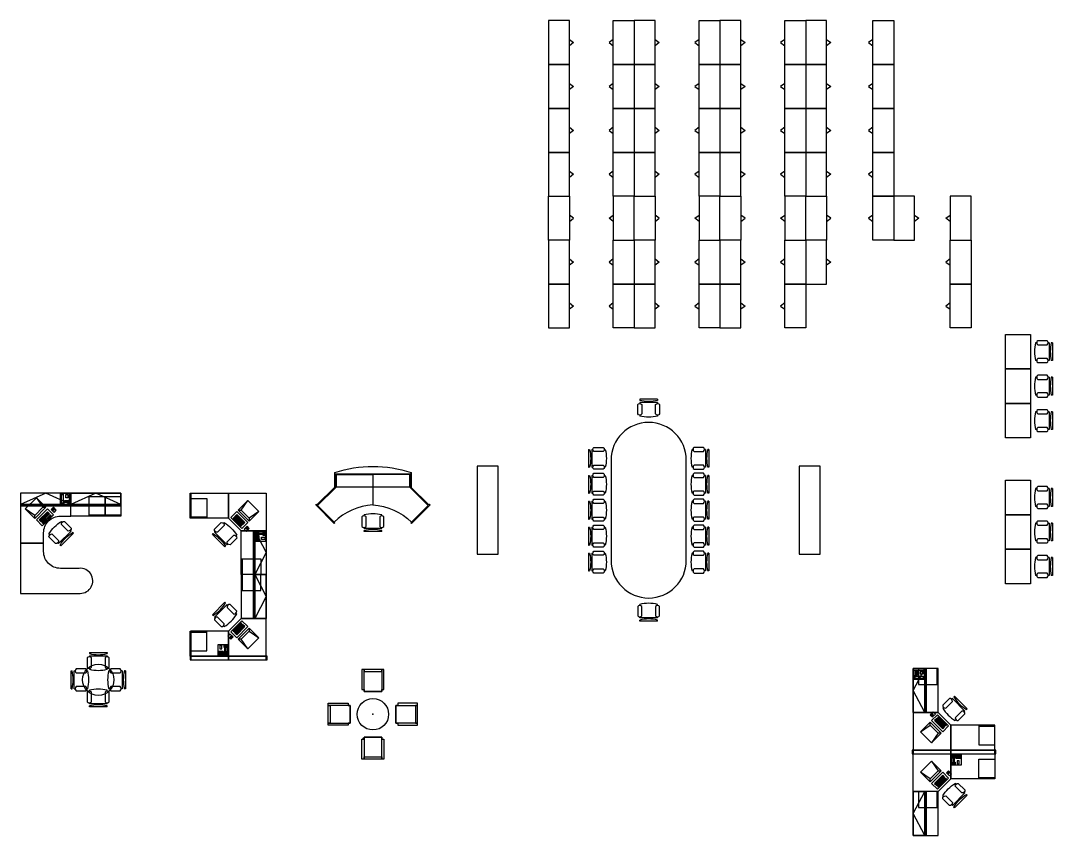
# Model space of a CAD drawing. Header units: inches. Extents: x 134 to 3030, y 231 to 1533.
# Drawn here: x 1359 to 2346, y 231 to 1010 of the extents above; entities that cross this region are included whole.
import ezdxf

# ---------------------------------------------------------------- set-up
doc = ezdxf.new("R2010")
doc.units = ezdxf.units.IN
doc.header["$LTSCALE"] = 96
doc.header["$MEASUREMENT"] = 0
doc.layers.get('0').update_dxf_attribs({"linetype": 'CONTINUOUS'})
for name, color, linetype, lineweight in [('A-FURN-3-WKSF', 200, 'CONTINUOUS', 25), ('A-FURN-P-FILE', 5, 'CONTINUOUS', 25), ('A-FURN-P-FREE', 200, 'CONTINUOUS', 25), ('A-FURN-P-FREE2', 200, 'CONTINUOUS', 25), ('A-FURN-P-PEDS', 5, 'CONTINUOUS', 25), ('A-FURN-P-PHWL-46', 1, 'CONTINUOUS', 25), ('A-FURN-P-SEAT', 4, 'CONTINUOUS', 25), ('A-FURN-P-STOR', 7, 'CONTINUOUS', 25), ('A-FURN-P-WKSF', 200, 'CONTINUOUS', 25), ('A-FURN-P-WKSF2', 200, 'CONTINUOUS', 25), ('COMPUTER-P3', 2, 'CONTINUOUS', 25), ('TELEPHONE-ST12', 3, 'CONTINUOUS', 25)]:
    doc.layers.add(name, color=color, linetype=linetype, lineweight=lineweight)
doc.styles.add('ATTR', font='romans.shx', dxfattribs={"width": 0.8, "height": 2.52})

# ---------------------------------------------------------------- blocks, each defined once
blk = doc.blocks.new('http...pointasearch.autodesk.com.GeneralSymbolsCatalog.idropxml.DESK_CHAIR.xml.DESK_CHAIR')
at = {"linetype": 'Continuous'}
for p, q in [((-8.5, 0), (-8.5, -1)), ((-8.5, 0), (8.5, 0)), ((8.5, 0), (8.5, -1)), ((-10.5, -5), (-10.5, -14)), ((-8.5, -3), (-8.5, -4)), ((-8.5, -3), (8.5, -3)), ((-6.5, -14), (-6.5, -5)), ((-2, -3), (-2, -1.9355)), ((2, -1.9576), (2, -3)), ((6.5, -5), (6.5, -14)), ((8.5, -3), (8.5, -4)), ((10.5, -14), (10.5, -5)), ((-8.5, -15), (-8.5, -16)), ((8.5, -15), (8.5, -16))]:
    blk.add_line(p, q, dxfattribs=at)
for centre, radius, start, end in [((-8.5, -6.5), 2.5, 36.8699, 143.1301), ((0, 34.625), 36.625, 256.5803, 283.4197), ((8.5, -6.5), 2.5, 36.8699, 143.1301), ((-8.5, -12.5), 2.5, 216.8699, 323.1301), ((0, 19.625), 36.625, 256.5803, 283.4197), ((8.5, -12.5), 2.5, 216.8699, 323.1301)]:
    blk.add_arc(centre, radius, start, end, dxfattribs=at)
at = {"style": 'ATTR', "width": 0.8, "flags": 9}
blk.add_attdef('ESTCODE', (0, 0), '', height=0.0042, dxfattribs=at)
blk = doc.blocks.new('http...pointasearch.autodesk.com.GeneralSymbolsCatalog.idropxml.COMPUTER_TERMINAL.xml.COMPUTER_TERMINAL')
for p, q in [((0, -13), (0, 0)), ((2, -11), (0, 0)), ((0, 0), (15, 0)), ((15, 0), (13, -11)), ((15, 0), (15, -13)), ((0, -13), (2, -11)), ((15, -13), (0, -13)), ((0, -15), (15, -15)), ((0, -23), (0, -15)), ((13, -11), (2, -11)), ((13, -17), (2, -17)), ((2, -17), (2, -20)), ((13, -18), (2, -18)), ((2, -19), (13, -19)), ((13, -11), (15, -13)), ((13, -20), (13, -17)), ((15, -15), (15, -23)), ((17, -18), (17, -22)), ((20, -18), (17, -18)), ((17.5, -19), (17.5, -20)), ((19.5, -19), (17.5, -19)), ((18.5, -19), (18.5, -20)), ((19.5, -20), (19.5, -19)), ((20, -22), (20, -18)), ((15, -23), (0, -23)), ((2, -20), (13, -20)), ((13, -21), (2, -21)), ((2, -21), (2, -22)), ((2, -22), (13, -22)), ((13, -22), (13, -21)), ((17, -22), (20, -22)), ((17.5, -20), (19.5, -20))]:
    blk.add_line(p, q)
at = {"style": 'ATTR', "width": 0.8, "flags": 9}
blk.add_attdef('ESTCODE', (0, 0), '', height=0.000059, dxfattribs=at)
blk = doc.blocks.new('http...pointasearch.autodesk.com.GeneralSymbolsCatalog.idropxml.MULTI_LINE_TELEPHONE.xml.MULTI_LINE_TELEPHONE')
for p, q in [((-4.5, 0), (4.5, 0)), ((-4.5, -10), (-4.5, 0)), ((4.5, 0), (4.5, -10)), ((-4, -0.5), (-4, -3)), ((-4, -3), (-3.25, -3)), ((-1.25, -0.5), (-3.75, -0.5)), ((-3.75, -0.5), (-3.75, -2.75)), ((-3.75, -2.75), (-3.25, -2.75)), ((-3.75, -9.5), (-3.75, -7.25)), ((-3.75, -7.25), (-3.25, -7.25)), ((-1.25, -9.5), (-3.75, -9.5)), ((-3.25, -1), (-1.75, -1)), ((-3.25, -1), (-3.25, -9)), ((-3.25, -9), (-1.75, -9)), ((-1.75, -9), (-1.75, -1)), ((-1.75, -2.75), (-1.25, -2.75)), ((-1.75, -3), (-1, -3)), ((-1.75, -7.25), (-1.25, -7.25)), ((-1.25, -2.75), (-1.25, -0.5)), ((-1.25, -7.25), (-1.25, -9.5)), ((-1, -3), (-1, -0.5)), ((-0.5, -1.5), (-0.5, -3.5)), ((4, -1.5), (-0.5, -1.5)), ((-0.5, -2.5), (4, -2.5)), ((-0.5, -3.5), (4, -3.5)), ((0.75, -6), (0.75, -9)), ((2.75, -6), (0.75, -6)), ((0.75, -9), (2.75, -9)), ((2.75, -9), (2.75, -6)), ((4, -3.5), (4, -1.5)), ((4.5, -10), (-4.5, -10))]:
    blk.add_line(p, q)
at = {"style": 'ATTR', "width": 0.8, "flags": 9}
blk.add_attdef('ESTCODE', (0, 0), '', height=0.0000256, dxfattribs=at)
blk = doc.blocks.new("20'' Dia Table")
at = {"linetype": 'Continuous'}
blk.add_circle((0, 0), 10, dxfattribs=at)
at = {"style": 'ATTR', "width": 0.8, "flags": 9}
blk.add_attdef('ESTCODE', (0, 0), '', height=0.00199, dxfattribs=at)

msp = doc.modelspace()

# ---------------------------------------------------------------- linework, layer by layer
at = {"layer": 'A-FURN-3-WKSF'}
msp.add_lwpolyline([(1995.36, 589.98, 1), (1923.36, 589.98), (1923.36, 493.98, 1), (1995.36, 493.98)], format="xyb", close=True, dxfattribs=at)
at = {"layer": 'A-FURN-P-FILE'}
for points in [[(1883.56, 1010.3), (1863.56, 1010.3), (1863.56, 968.3), (1883.56, 968.3)], [(1925.56, 1010.3), (1945.56, 1010.3), (1945.56, 968.3), (1925.56, 968.3)], [(1965.56, 1010.3), (1945.56, 1010.3), (1945.56, 968.3), (1965.56, 968.3)], [(2007.56, 1010.3), (2027.56, 1010.3), (2027.56, 968.3), (2007.56, 968.3)], [(2047.56, 1010.3), (2027.56, 1010.3), (2027.56, 968.3), (2047.56, 968.3)], [(2089.56, 1010.3), (2109.56, 1010.3), (2109.56, 968.3), (2089.56, 968.3)], [(2129.56, 1010.3), (2109.56, 1010.3), (2109.56, 968.3), (2129.56, 968.3)], [(2173.76, 1010.3), (2193.76, 1010.3), (2193.76, 968.3), (2173.76, 968.3)], [(1883.56, 968.3), (1863.56, 968.3), (1863.56, 926.3), (1883.56, 926.3)], [(1925.56, 968.3), (1945.56, 968.3), (1945.56, 926.3), (1925.56, 926.3)], [(1965.56, 968.3), (1945.56, 968.3), (1945.56, 926.3), (1965.56, 926.3)], [(2007.56, 968.3), (2027.56, 968.3), (2027.56, 926.3), (2007.56, 926.3)], [(2047.56, 968.3), (2027.56, 968.3), (2027.56, 926.3), (2047.56, 926.3)], [(2089.56, 968.3), (2109.56, 968.3), (2109.56, 926.3), (2089.56, 926.3)], [(2129.56, 968.3), (2109.56, 968.3), (2109.56, 926.3), (2129.56, 926.3)], [(2173.76, 968.3), (2193.76, 968.3), (2193.76, 926.3), (2173.76, 926.3)], [(1883.56, 926.3), (1863.56, 926.3), (1863.56, 884.3), (1883.56, 884.3)], [(1925.56, 926.3), (1945.56, 926.3), (1945.56, 884.3), (1925.56, 884.3)], [(1965.56, 926.3), (1945.56, 926.3), (1945.56, 884.3), (1965.56, 884.3)], [(2007.56, 926.3), (2027.56, 926.3), (2027.56, 884.3), (2007.56, 884.3)], [(2047.56, 926.3), (2027.56, 926.3), (2027.56, 884.3), (2047.56, 884.3)], [(2089.56, 926.3), (2109.56, 926.3), (2109.56, 884.3), (2089.56, 884.3)], [(2129.56, 926.3), (2109.56, 926.3), (2109.56, 884.3), (2129.56, 884.3)], [(2173.76, 926.3), (2193.76, 926.3), (2193.76, 884.3), (2173.76, 884.3)], [(1883.56, 884.3), (1863.56, 884.3), (1863.56, 842.3), (1883.56, 842.3)], [(1925.56, 884.3), (1945.56, 884.3), (1945.56, 842.3), (1925.56, 842.3)], [(1965.56, 884.3), (1945.56, 884.3), (1945.56, 842.3), (1965.56, 842.3)], [(2007.56, 884.3), (2027.56, 884.3), (2027.56, 842.3), (2007.56, 842.3)], [(2047.56, 884.3), (2027.56, 884.3), (2027.56, 842.3), (2047.56, 842.3)], [(2089.56, 884.3), (2109.56, 884.3), (2109.56, 842.3), (2089.56, 842.3)], [(2129.56, 884.3), (2109.56, 884.3), (2109.56, 842.3), (2129.56, 842.3)], [(2173.76, 884.3), (2193.76, 884.3), (2193.76, 842.3), (2173.76, 842.3)], [(1883.56, 800.3), (1863.56, 800.3), (1863.56, 842.3), (1883.56, 842.3)], [(1925.56, 800.3), (1945.56, 800.3), (1945.56, 842.3), (1925.56, 842.3)], [(1965.56, 800.3), (1945.56, 800.3), (1945.56, 842.3), (1965.56, 842.3)], [(2007.56, 800.3), (2027.56, 800.3), (2027.56, 842.3), (2007.56, 842.3)], [(2047.56, 800.3), (2027.56, 800.3), (2027.56, 842.3), (2047.56, 842.3)], [(2089.56, 800.3), (2109.56, 800.3), (2109.56, 842.3), (2089.56, 842.3)], [(2129.56, 800.3), (2109.56, 800.3), (2109.56, 842.3), (2129.56, 842.3)], [(2173.76, 842.3), (2193.76, 842.3), (2193.76, 800.3), (2173.76, 800.3)], [(2213.76, 842.3), (2193.76, 842.3), (2193.76, 800.3), (2213.76, 800.3)], [(2247.76, 800.3), (2267.76, 800.3), (2267.76, 842.3), (2247.76, 842.3)], [(1883.56, 800.3), (1863.56, 800.3), (1863.56, 758.3), (1883.56, 758.3)], [(1925.56, 800.3), (1945.56, 800.3), (1945.56, 758.3), (1925.56, 758.3)], [(1965.56, 800.3), (1945.56, 800.3), (1945.56, 758.3), (1965.56, 758.3)], [(2007.56, 800.3), (2027.56, 800.3), (2027.56, 758.3), (2007.56, 758.3)], [(2047.56, 800.3), (2027.56, 800.3), (2027.56, 758.3), (2047.56, 758.3)], [(2089.56, 800.3), (2109.56, 800.3), (2109.56, 758.3), (2089.56, 758.3)], [(2129.56, 800.3), (2109.56, 800.3), (2109.56, 758.3), (2129.56, 758.3)], [(2247.76, 800.3), (2267.76, 800.3), (2267.76, 758.3), (2247.76, 758.3)], [(1883.56, 758.3), (1863.56, 758.3), (1863.56, 716.3), (1883.56, 716.3)], [(1925.56, 758.3), (1945.56, 758.3), (1945.56, 716.3), (1925.56, 716.3)], [(1965.56, 758.3), (1945.56, 758.3), (1945.56, 716.3), (1965.56, 716.3)], [(2007.56, 758.3), (2027.56, 758.3), (2027.56, 716.3), (2007.56, 716.3)], [(2047.56, 758.3), (2027.56, 758.3), (2027.56, 716.3), (2047.56, 716.3)], [(2089.56, 758.3), (2109.56, 758.3), (2109.56, 716.3), (2089.56, 716.3)], [(2247.76, 758.3), (2267.76, 758.3), (2267.76, 716.3), (2247.76, 716.3)], [(1815.31, 583.98), (1795.31, 583.98), (1795.31, 499.98), (1815.31, 499.98)], [(2123.42, 583.98), (2103.42, 583.98), (2103.42, 499.98), (2123.42, 499.98)]]:
    msp.add_lwpolyline(points, close=True, dxfattribs=at)
for points in [[(1883.56, 992.3), (1887.56, 989.3), (1883.56, 986.3)], [(1925.56, 992.3), (1921.56, 989.3), (1925.56, 986.3)], [(1965.56, 992.3), (1969.56, 989.3), (1965.56, 986.3)], [(2007.56, 992.3), (2003.56, 989.3), (2007.56, 986.3)], [(2047.56, 992.3), (2051.56, 989.3), (2047.56, 986.3)], [(2089.56, 992.3), (2085.56, 989.3), (2089.56, 986.3)], [(2129.56, 992.3), (2133.56, 989.3), (2129.56, 986.3)], [(2173.76, 992.3), (2169.76, 989.3), (2173.76, 986.3)], [(1883.56, 950.3), (1887.56, 947.3), (1883.56, 944.3)], [(1925.56, 950.3), (1921.56, 947.3), (1925.56, 944.3)], [(1965.56, 950.3), (1969.56, 947.3), (1965.56, 944.3)], [(2007.56, 950.3), (2003.56, 947.3), (2007.56, 944.3)], [(2047.56, 950.3), (2051.56, 947.3), (2047.56, 944.3)], [(2089.56, 950.3), (2085.56, 947.3), (2089.56, 944.3)], [(2129.56, 950.3), (2133.56, 947.3), (2129.56, 944.3)], [(2173.76, 950.3), (2169.76, 947.3), (2173.76, 944.3)], [(1883.56, 908.3), (1887.56, 905.3), (1883.56, 902.3)], [(1925.56, 908.3), (1921.56, 905.3), (1925.56, 902.3)], [(1965.56, 908.3), (1969.56, 905.3), (1965.56, 902.3)], [(2007.56, 908.3), (2003.56, 905.3), (2007.56, 902.3)], [(2047.56, 908.3), (2051.56, 905.3), (2047.56, 902.3)], [(2089.56, 908.3), (2085.56, 905.3), (2089.56, 902.3)], [(2129.56, 908.3), (2133.56, 905.3), (2129.56, 902.3)], [(2173.76, 908.3), (2169.76, 905.3), (2173.76, 902.3)], [(1883.56, 866.3), (1887.56, 863.3), (1883.56, 860.3)], [(1925.56, 866.3), (1921.56, 863.3), (1925.56, 860.3)], [(1965.56, 866.3), (1969.56, 863.3), (1965.56, 860.3)], [(2007.56, 866.3), (2003.56, 863.3), (2007.56, 860.3)], [(2047.56, 866.3), (2051.56, 863.3), (2047.56, 860.3)], [(2089.56, 866.3), (2085.56, 863.3), (2089.56, 860.3)], [(2129.56, 866.3), (2133.56, 863.3), (2129.56, 860.3)], [(2173.76, 866.3), (2169.76, 863.3), (2173.76, 860.3)], [(1883.56, 818.3), (1887.56, 821.3), (1883.56, 824.3)], [(1925.56, 818.3), (1921.56, 821.3), (1925.56, 824.3)], [(1965.56, 818.3), (1969.56, 821.3), (1965.56, 824.3)], [(2007.56, 818.3), (2003.56, 821.3), (2007.56, 824.3)], [(2047.56, 818.3), (2051.56, 821.3), (2047.56, 824.3)], [(2089.56, 818.3), (2085.56, 821.3), (2089.56, 824.3)], [(2129.56, 818.3), (2133.56, 821.3), (2129.56, 824.3)], [(2173.76, 824.3), (2169.76, 821.3), (2173.76, 818.3)], [(2213.76, 824.3), (2217.76, 821.3), (2213.76, 818.3)], [(2247.76, 818.3), (2243.76, 821.3), (2247.76, 824.3)], [(1883.56, 782.3), (1887.56, 779.3), (1883.56, 776.3)], [(1925.56, 782.3), (1921.56, 779.3), (1925.56, 776.3)], [(1965.56, 782.3), (1969.56, 779.3), (1965.56, 776.3)], [(2007.56, 782.3), (2003.56, 779.3), (2007.56, 776.3)], [(2047.56, 782.3), (2051.56, 779.3), (2047.56, 776.3)], [(2089.56, 782.3), (2085.56, 779.3), (2089.56, 776.3)], [(2129.56, 782.3), (2133.56, 779.3), (2129.56, 776.3)], [(2247.76, 782.3), (2243.76, 779.3), (2247.76, 776.3)], [(1883.56, 740.3), (1887.56, 737.3), (1883.56, 734.3)], [(1925.56, 740.3), (1921.56, 737.3), (1925.56, 734.3)], [(1965.56, 740.3), (1969.56, 737.3), (1965.56, 734.3)], [(2007.56, 740.3), (2003.56, 737.3), (2007.56, 734.3)], [(2047.56, 740.3), (2051.56, 737.3), (2047.56, 734.3)], [(2089.56, 740.3), (2085.56, 737.3), (2089.56, 734.3)], [(2247.76, 740.3), (2243.76, 737.3), (2247.76, 734.3)]]:
    msp.add_lwpolyline(points, dxfattribs=at)
at = {"layer": 'A-FURN-P-FREE'}
msp.add_circle((1695.56, 346.76), 15, dxfattribs=at)
for p in [(1695.56, 346.76), (1686.11, 323.65, 0)]:
    msp.add_point(p, dxfattribs=at)
at = {"layer": 'A-FURN-P-FREE2'}
msp.add_circle((1695.56, 346.76), 15, dxfattribs=at)
for p in [(1695.56, 346.76), (1686.11, 323.65, 0)]:
    msp.add_point(p, dxfattribs=at)
at = {"layer": 'A-FURN-P-PEDS'}
for points in [[(1424.06, 555.25), (1439.31, 555.25), (1439.31, 537.37), (1424.06, 537.37)], [(1439.31, 555.25), (1454.56, 555.25), (1454.56, 537.37), (1439.31, 537.37)], [(1521.52, 553.25), (1536.77, 553.25), (1536.77, 535.37), (1521.52, 535.37)], [(1588.39, 495.62), (1588.39, 480.37), (1570.52, 480.37), (1570.52, 495.62)], [(1588.39, 465.12), (1588.39, 480.37), (1570.52, 480.37), (1570.52, 465.12)], [(1521.52, 407.5), (1536.77, 407.5), (1536.77, 425.37), (1521.52, 425.37)], [(2217.58, 390.43), (2217.58, 375.18), (2235.45, 375.18), (2235.45, 390.43)], [(2275.2, 317.56), (2290.45, 317.56), (2290.45, 335.43), (2275.2, 335.43)], [(2275.2, 303.81), (2290.45, 303.81), (2290.45, 285.93), (2275.2, 285.93)], [(2217.58, 272.93), (2217.58, 257.68), (2235.45, 257.68), (2235.45, 272.93)]]:
    msp.add_lwpolyline(points, close=True, dxfattribs=at)
at = {"layer": 'A-FURN-P-PEDS', "linetype": 'Continuous'}
for points in [[(1424.06, 537.37), (1439.31, 537.37), (1439.31, 536.37), (1424.06, 536.37)], [(1439.31, 537.37), (1454.56, 537.37), (1454.56, 536.37), (1439.31, 536.37)], [(1521.52, 535.37), (1536.77, 535.37), (1536.77, 534.37), (1521.52, 534.37)], [(1570.52, 495.62), (1570.52, 480.37), (1569.52, 480.37), (1569.52, 495.62)], [(1570.52, 465.12), (1570.52, 480.37), (1569.52, 480.37), (1569.52, 465.12)], [(1521.52, 425.37), (1536.77, 425.37), (1536.77, 426.37), (1521.52, 426.37)], [(2235.45, 390.43), (2235.45, 375.18), (2236.45, 375.18), (2236.45, 390.43)], [(2275.2, 335.43), (2290.45, 335.43), (2290.45, 336.43), (2275.2, 336.43)], [(2275.2, 285.93), (2290.45, 285.93), (2290.45, 284.93), (2275.2, 284.93)], [(2235.45, 272.93), (2235.45, 257.68), (2236.45, 257.68), (2236.45, 272.93)]]:
    msp.add_lwpolyline(points, close=True, dxfattribs=at)
at = {"layer": 'A-FURN-P-PHWL-46'}
for points in [[(1520.64, 402.37), (1520.64, 398.87), (1521.52, 398.87), (1521.52, 402.37)], [(1521.52, 402.37), (1521.52, 398.87), (1557.52, 398.87), (1557.52, 402.37)], [(1557.52, 402.37), (1557.52, 398.87), (1593.52, 398.87), (1593.52, 402.37)], [(1593.52, 402.37), (1593.52, 398.87), (1594.39, 398.87), (1594.39, 402.37)], [(2212.45, 308.93), (2212.45, 312.43), (2211.58, 312.43), (2211.58, 308.93)], [(2248.45, 308.93), (2248.45, 312.43), (2212.45, 312.43), (2212.45, 308.93)], [(2290.45, 308.93), (2290.45, 312.43), (2248.45, 312.43), (2248.45, 308.93)], [(2291.33, 308.93), (2291.33, 312.43), (2290.45, 312.43), (2290.45, 308.93)]]:
    msp.add_lwpolyline(points, close=True, dxfattribs=at)
at = {"layer": 'A-FURN-P-SEAT'}
for points in [[(1685.06, 389.57), (1685.06, 370.57), (1687.06, 370.57), (1687.06, 368.57), (1704.06, 368.57), (1704.06, 370.57), (1706.06, 370.57), (1706.06, 389.57), (1687.06, 389.57), (1687.06, 387.57), (1704.06, 387.57), (1704.06, 389.57), (1704.06, 370.57), (1704.06, 368.57), (1687.06, 368.57), (1687.06, 389.57), (1685.06, 389.57)], [(1652.75, 357.26), (1671.75, 357.26), (1671.75, 355.26), (1673.75, 355.26), (1673.75, 338.26), (1671.75, 338.26), (1671.75, 336.26), (1652.75, 336.26), (1652.75, 355.26), (1654.75, 355.26), (1654.75, 338.26), (1652.75, 338.26), (1671.75, 338.26), (1673.75, 338.26), (1673.75, 355.26), (1652.75, 355.26), (1652.75, 357.26)], [(1738.36, 357.26), (1719.36, 357.26), (1719.36, 355.26), (1717.36, 355.26), (1717.36, 338.26), (1719.36, 338.26), (1719.36, 336.26), (1738.36, 336.26), (1738.36, 355.26), (1736.36, 355.26), (1736.36, 338.26), (1738.36, 338.26), (1719.36, 338.26), (1717.36, 338.26), (1717.36, 355.26), (1738.36, 355.26), (1738.36, 357.26)], [(1685.06, 303.96), (1685.06, 322.96), (1687.06, 322.96), (1687.06, 324.96), (1704.06, 324.96), (1704.06, 322.96), (1706.06, 322.96), (1706.06, 303.96), (1687.06, 303.96), (1687.06, 305.96), (1704.06, 305.96), (1704.06, 303.96), (1704.06, 322.96), (1704.06, 324.96), (1687.06, 324.96), (1687.06, 303.96), (1685.06, 303.96)]]:
    msp.add_lwpolyline(points, dxfattribs=at)
at = {"layer": 'A-FURN-P-STOR'}
for points in [[(1406.56, 547.37), (1406.56, 558.37), (1358.56, 558.37), (1358.56, 547.37)], [(1454.56, 547.37), (1454.56, 558.37), (1406.56, 558.37), (1406.56, 547.37)], [(1406.56, 546.12), (1406.56, 547.37), (1358.56, 547.37), (1358.56, 546.12)], [(1454.56, 546.12), (1454.56, 547.37), (1406.56, 547.37), (1406.56, 546.12)], [(1581.27, 522.37), (1582.52, 522.37), (1582.52, 480.37), (1581.27, 480.37)], [(1582.52, 522.37), (1593.52, 522.37), (1593.52, 480.37), (1582.52, 480.37)], [(1581.27, 480.37), (1582.52, 480.37), (1582.52, 438.37), (1581.27, 438.37)], [(1582.52, 480.37), (1593.52, 480.37), (1593.52, 438.37), (1582.52, 438.37)], [(2223.45, 348.43), (2212.45, 348.43), (2212.45, 390.43), (2223.45, 390.43)], [(2224.7, 348.43), (2223.45, 348.43), (2223.45, 390.43), (2224.7, 390.43)], [(2223.45, 230.93), (2212.45, 230.93), (2212.45, 272.93), (2223.45, 272.93)], [(2224.7, 230.93), (2223.45, 230.93), (2223.45, 272.93), (2224.7, 272.93)]]:
    msp.add_lwpolyline(points, close=True, dxfattribs=at)
for points in [[(1406.56, 547.37), (1382.56, 558.37), (1358.56, 547.37)], [(1454.56, 547.37), (1430.56, 558.37), (1406.56, 547.37)], [(1582.52, 522.37), (1593.52, 501.37), (1582.52, 480.37)], [(1582.52, 480.37), (1593.52, 459.37), (1582.52, 438.37)], [(2223.45, 348.43), (2212.45, 369.43), (2223.45, 390.43)], [(2223.45, 230.93), (2212.45, 251.93), (2223.45, 272.93)]]:
    msp.add_lwpolyline(points, dxfattribs=at)
at = {"layer": 'A-FURN-P-WKSF', "elevation": 0}
for points in [[(2300.71, 710.14), (2324.59, 710.14), (2324.59, 677.14), (2300.71, 677.14)], [(2300.71, 677.14), (2324.59, 677.14), (2324.59, 644.14), (2300.71, 644.14)], [(2300.71, 644.14), (2324.59, 644.14), (2324.59, 611.14), (2300.71, 611.14)], [(2300.71, 570.62), (2324.59, 570.62), (2324.59, 537.62), (2300.71, 537.62)], [(2300.71, 537.62), (2324.59, 537.62), (2324.59, 504.62), (2300.71, 504.62)], [(2300.71, 504.62), (2324.59, 504.62), (2324.59, 471.62), (2300.71, 471.62)]]:
    msp.add_lwpolyline(points, close=True, dxfattribs=at)
at = {"layer": 'A-FURN-P-WKSF'}
for points in [[(1732.06, 577.89), (1732.06, 564.15), (1659.06, 564.15), (1659.06, 577.89, -0.164215), (1732.06, 577.9)], [(1406.56, 536.37), (1406.56, 558.37), (1358.56, 558.37), (1358.56, 510.37), (1380.56, 510.37), (1380.56, 520.37, -0.414214), (1396.56, 536.37), (1406.56, 536.37)]]:
    msp.add_lwpolyline(points, format="xyb", dxfattribs=at)
for points in [[(1658.59, 529.41), (1640.82, 547.18), (1641.35, 547.71), (1642.06, 547), (1659.52, 564.46), (1659.52, 576.92), (1731.62, 576.94), (1731.6, 564.46), (1749.05, 547), (1749.76, 547.71), (1750.29, 547.18), (1732.53, 529.41), (1732, 529.94), (1748.52, 546.47), (1730.85, 564.15), (1730.87, 576.19), (1660.27, 576.17), (1660.27, 564.15), (1642.59, 546.47), (1659.12, 529.94), (1658.59, 529.41)], [(1557.52, 534.37), (1557.52, 558.37), (1593.52, 558.37), (1593.52, 522.37), (1569.52, 522.37), (1557.52, 534.37)], [(1557.52, 426.37), (1557.52, 402.37), (1593.52, 402.37), (1593.52, 438.37), (1569.52, 438.37), (1557.52, 426.37)], [(2236.45, 348.43), (2212.45, 348.43), (2212.45, 312.43), (2248.45, 312.43), (2248.45, 336.43), (2236.45, 348.43)], [(2236.45, 272.93), (2212.45, 272.93), (2212.45, 308.93), (2248.45, 308.93), (2248.45, 284.93), (2236.45, 272.93)]]:
    msp.add_lwpolyline(points, dxfattribs=at)
for points in [[(1695.56, 547.02, 0.183942), (1658.58, 530.48), (1642.59, 546.47), (1660.27, 564.15), (1660.27, 576.17), (1695.56, 576.19)], [(1695.56, 547.02, -0.183942), (1732.54, 530.48), (1748.52, 546.47), (1730.85, 564.15), (1730.85, 576.17), (1695.56, 576.19)], [(1358.56, 510.37), (1358.56, 462.37), (1415.56, 462.37, 1.041756), (1414.58, 486.37), (1396.56, 486.37, -0.414214), (1380.56, 502.37), (1380.56, 510.37)]]:
    msp.add_lwpolyline(points, format="xyb", close=True, dxfattribs=at)
for points in [[(1406.56, 558.37), (1454.56, 558.37), (1454.56, 536.37), (1406.56, 536.37)], [(1520.64, 534.37), (1520.64, 558.37), (1521.52, 558.37), (1521.52, 534.37)], [(1557.52, 558.37), (1557.52, 534.37), (1521.52, 534.37), (1521.52, 558.37)], [(1520.64, 402.37), (1520.64, 426.37), (1521.52, 426.37), (1521.52, 402.37)], [(1557.52, 402.37), (1557.52, 426.37), (1521.52, 426.37), (1521.52, 402.37)], [(2212.45, 348.43), (2236.45, 348.43), (2236.45, 390.43), (2212.45, 390.43)], [(2212.45, 230.93), (2236.45, 230.93), (2236.45, 272.93), (2212.45, 272.93)]]:
    msp.add_lwpolyline(points, close=True, dxfattribs=at)
at = {"layer": 'A-FURN-P-WKSF2'}
for points in [[(1569.52, 480.37), (1569.52, 522.37), (1593.52, 522.37), (1593.52, 480.37)], [(1569.52, 480.37), (1569.52, 438.37), (1593.52, 438.37), (1593.52, 480.37)], [(2290.45, 336.43), (2248.45, 336.43), (2248.45, 312.43), (2290.45, 312.43)], [(2290.45, 284.93), (2248.45, 284.93), (2248.45, 308.93), (2290.45, 308.93)]]:
    msp.add_lwpolyline(points, close=True, dxfattribs=at)

# ---------------------------------------------------------------- block references
at = {"layer": 'A-FURN-3-WKSF', "xscale": 1.5, "yscale": 1.5, "zscale": 1.5, "rotation": 45}
msp.add_blockref("20'' Dia Table", (1432.8, 379.76, 0), dxfattribs=at)
at = {"layer": 'A-FURN-P-SEAT'}
for p, rotation in [((2345.56, 693.64, 0), 270.0000000000002), ((2345.56, 660.64, 0), 270.0000000000002), ((2345.56, 627.64, 0), 270.0000000000002), ((2016.83, 591.6), 270.0000000000002), ((2016.83, 566.79), 270.0000000000002), ((2345.56, 554.12, 0), 270.0000000000002), ((2016.83, 541.98), 270.0000000000002), ((1695.56, 521.55), 180.0000000000002), ((2016.83, 517.18), 270.0000000000002), ((2345.56, 521.12, 0), 270.0000000000002), ((2016.83, 492.37), 270.0000000000002), ((2345.56, 488.12, 0), 270.0000000000002), ((1547.96, 447.93), 44.9999999999979), ((1959.36, 435.92), 180.0000000000002), ((1406.8, 379.76, 0), 90), ((1458.8, 379.76, 0), 270), ((1432.8, 353.76, 0), 180), ((2258.01, 357.99), 315)]:
    msp.add_blockref('http...pointasearch.autodesk.com.GeneralSymbolsCatalog.idropxml.DESK_CHAIR.xml.DESK_CHAIR', p, dxfattribs=dict(at, rotation=rotation))
at = {"layer": 'A-FURN-P-SEAT', "xscale": -1}
for p, rotation in [((1959.36, 648.05), 359.9999999999998), ((1901.9, 591.6), 89.99999999999977), ((1901.9, 566.79), 89.99999999999977), ((1901.9, 541.98), 89.99999999999977), ((1402.98, 513.95), 224.9999999999967), ((1547.96, 512.82), 135.000000000002), ((1901.9, 517.18), 89.99999999999977), ((1901.9, 492.37), 89.99999999999977), ((2258.01, 263.38), 225.000000000002)]:
    msp.add_blockref('http...pointasearch.autodesk.com.GeneralSymbolsCatalog.idropxml.DESK_CHAIR.xml.DESK_CHAIR', p, dxfattribs=dict(at, rotation=rotation))
at = {"layer": 'A-FURN-P-SEAT'}
msp.add_blockref('http...pointasearch.autodesk.com.GeneralSymbolsCatalog.idropxml.DESK_CHAIR.xml.DESK_CHAIR', (1432.8, 405.76, 0), dxfattribs=at)
at = {"layer": 'COMPUTER-P3'}
for p, rotation in [((1362.97, 543.35), 45.0000000000032), ((1575.89, 551.35), 314.9999999999978), ((1586.5, 420), 224.9999999999978), ((2230.08, 319.45), 134.9999999999999), ((2219.47, 291.31), 45.00000000000704)]:
    msp.add_blockref('http...pointasearch.autodesk.com.GeneralSymbolsCatalog.idropxml.COMPUTER_TERMINAL.xml.COMPUTER_TERMINAL', p, dxfattribs=dict(at, rotation=rotation))
at = {"layer": 'TELEPHONE-ST12', "xscale": -1}
for p, rotation in [((1400.9, 547.88, 0), 179.9999999999967), ((1583.02, 516.85, 0), 90.00000000000199)]:
    msp.add_blockref('http...pointasearch.autodesk.com.GeneralSymbolsCatalog.idropxml.MULTI_LINE_TELEPHONE.xml.MULTI_LINE_TELEPHONE', p, dxfattribs=dict(at, rotation=rotation))
at = {"layer": 'TELEPHONE-ST12'}
for p, rotation in [((1551.93, 403.42, 0), 179.999999999998), ((2213.2, 384.58, 0), 89.99999999999999)]:
    msp.add_blockref('http...pointasearch.autodesk.com.GeneralSymbolsCatalog.idropxml.MULTI_LINE_TELEPHONE.xml.MULTI_LINE_TELEPHONE', p, dxfattribs=dict(at, rotation=rotation))
msp.add_blockref('http...pointasearch.autodesk.com.GeneralSymbolsCatalog.idropxml.MULTI_LINE_TELEPHONE.xml.MULTI_LINE_TELEPHONE', (2253.68, 308.2, 0), dxfattribs=at)

doc.saveas('drawing.dxf')
